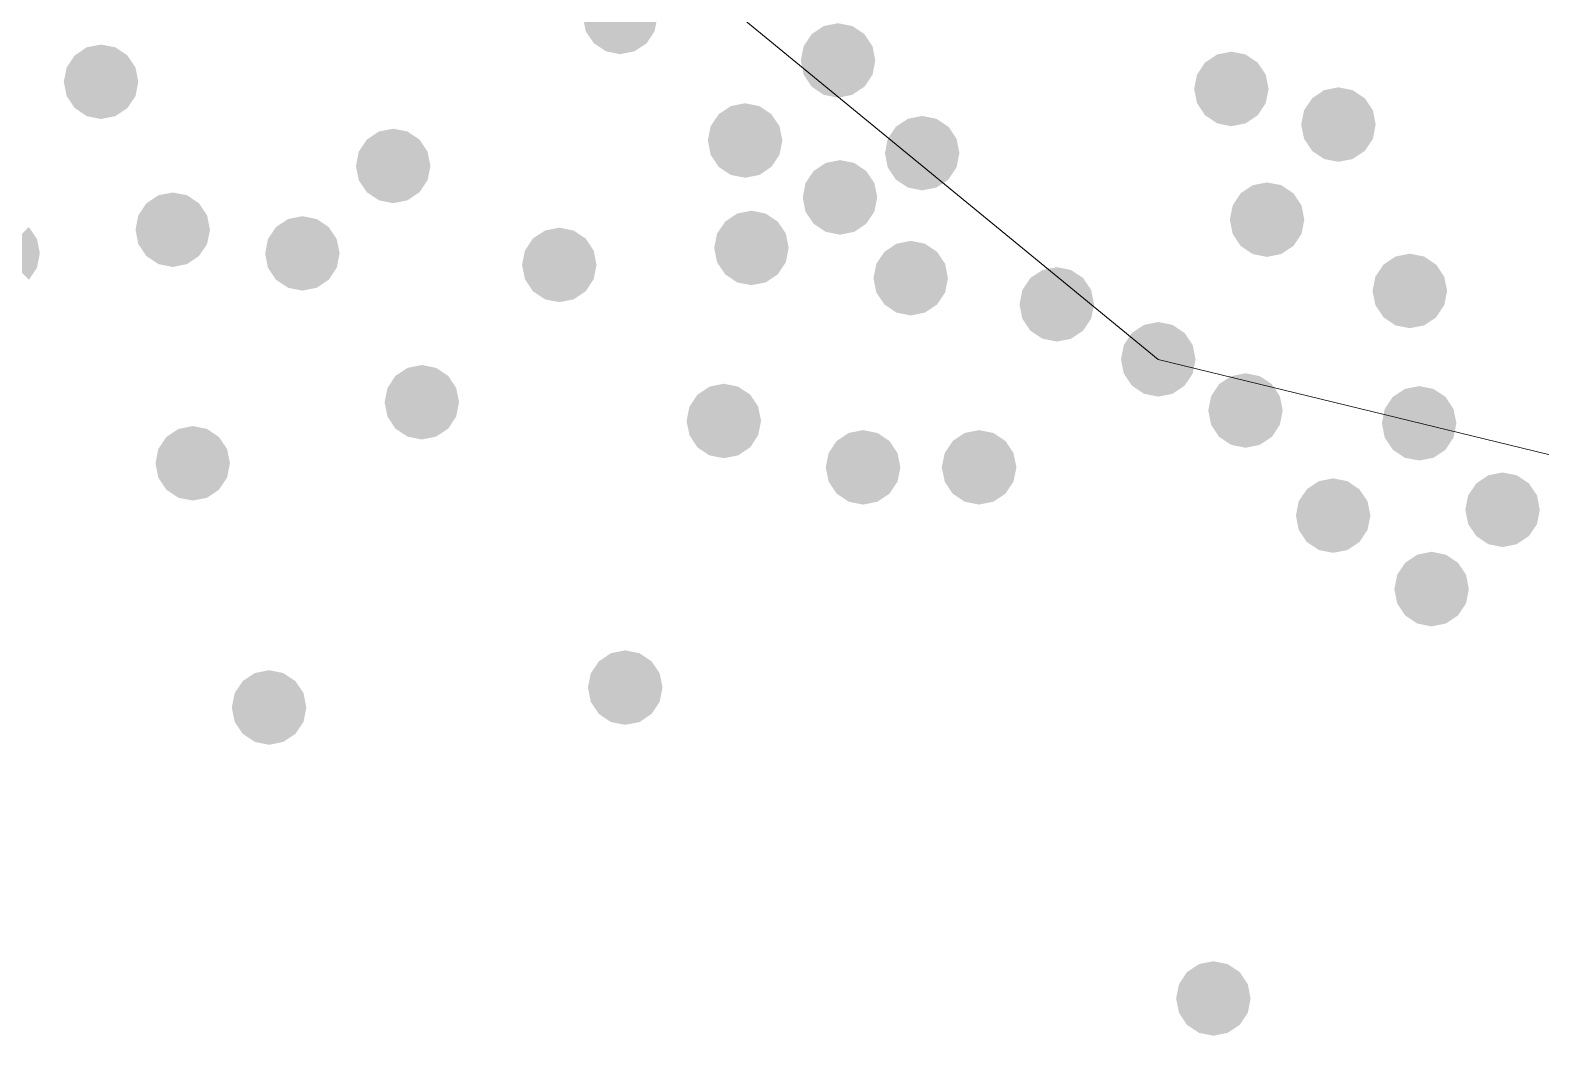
# Model space of a CAD drawing. Header units: millimetres. Extents: x 87938 to 265635, y 330093 to 434310.
# Drawn here: x 234868 to 236024, y 383493 to 384262 of the extents above; entities that cross this region are included whole.
import ezdxf

# ---------------------------------------------------------------- set-up
doc = ezdxf.new("R2010")
doc.units = ezdxf.units.MM

# ---------------------------------------------------------------- blocks, each defined once
blk = doc.blocks.new('A$C3F56660F')
at = {"lineweight": 0}
for p, q in [((2587.1, 3116.1), (3354.2, 2486.9)), ((3354.2, 2486.9), (4200, 2281))]:
    blk.add_line(p, q, dxfattribs=at)
for points in [[(2942.4, 2748.9), (2913.9, 2748.9), (2922.2, 2728.8), (2916, 2738)], [(2942.4, 2748.9), (2922.2, 2728.8), (2942.4, 2720.4), (2931.5, 2722.6)], [(2942.4, 2748.9), (2942.4, 2720.4), (2962.6, 2728.8), (2953.3, 2722.6)], [(2942.4, 2748.9), (2962.6, 2728.8), (2970.9, 2748.9), (2968.7, 2738)], [(3109.1, 2715.6), (3109.1, 2744.1), (3089, 2735.8), (3098.2, 2742)], [(3109.1, 2715.6), (3129.3, 2735.8), (3109.1, 2744.1), (3120, 2742)], [(3109.1, 2715.6), (3089, 2735.8), (3080.6, 2715.6), (3082.8, 2726.5)], [(3109.1, 2715.6), (3137.6, 2715.6), (3129.3, 2735.8), (3135.5, 2726.5)], [(2545.1, 2699.3), (2525, 2719.5), (2516.6, 2699.3), (2518.8, 2710.2)], [(2545.1, 2699.3), (2545.1, 2727.8), (2525, 2719.5), (2534.2, 2725.7)], [(2545.1, 2699.3), (2565.3, 2719.5), (2545.1, 2727.8), (2556, 2725.7)], [(2545.1, 2699.3), (2573.6, 2699.3), (2565.3, 2719.5), (2571.5, 2710.2)], [(3410.1, 2693.9), (3410.1, 2722.4), (3389.9, 2714), (3399.2, 2720.2)], [(3410.1, 2693.9), (3430.3, 2714), (3410.1, 2722.4), (3421, 2720.2)], [(3109.1, 2715.6), (3080.6, 2715.6), (3089, 2695.5), (3082.8, 2704.7)], [(3109.1, 2715.6), (3089, 2695.5), (3109.1, 2687.1), (3098.2, 2689.3)], [(3109.1, 2715.6), (3109.1, 2687.1), (3129.3, 2695.5), (3120, 2689.3)], [(3109.1, 2715.6), (3129.3, 2695.5), (3137.6, 2715.6), (3135.5, 2704.7)], [(3410.1, 2693.9), (3389.9, 2714), (3381.6, 2693.9), (3383.8, 2704.8)], [(3410.1, 2693.9), (3438.6, 2693.9), (3430.3, 2714), (3436.4, 2704.8)], [(2545.1, 2699.3), (2516.6, 2699.3), (2525, 2679.2), (2518.8, 2688.4)], [(2545.1, 2699.3), (2525, 2679.2), (2545.1, 2670.8), (2534.2, 2673)], [(2545.1, 2699.3), (2545.1, 2670.8), (2565.3, 2679.2), (2556, 2673)], [(2545.1, 2699.3), (2565.3, 2679.2), (2573.6, 2699.3), (2571.5, 2688.4)], [(3410.1, 2693.9), (3381.6, 2693.9), (3389.9, 2673.7), (3383.8, 2683)], [(3410.1, 2693.9), (3389.9, 2673.7), (3410.1, 2665.3), (3399.2, 2667.5)], [(3410.1, 2693.9), (3410.1, 2665.3), (3430.3, 2673.7), (3421, 2667.5)], [(3410.1, 2693.9), (3430.3, 2673.7), (3438.6, 2693.9), (3436.4, 2683)], [(3492, 2666.6), (3492, 2695.1), (3471.9, 2686.7), (3481.1, 2692.9)], [(3492, 2666.6), (3512.2, 2686.7), (3492, 2695.1), (3502.9, 2692.9)], [(3038, 2654.4), (3038, 2682.9), (3017.8, 2674.5), (3027.1, 2680.7)], [(3038, 2654.4), (3058.1, 2674.5), (3038, 2682.9), (3048.9, 2680.7)], [(3492, 2666.6), (3471.9, 2686.7), (3463.5, 2666.6), (3465.7, 2677.5)], [(3492, 2666.6), (3520.5, 2666.6), (3512.2, 2686.7), (3518.4, 2677.5)], [(3038, 2654.4), (3017.8, 2674.5), (3009.5, 2654.4), (3011.6, 2665.3)], [(3038, 2654.4), (3066.5, 2654.4), (3058.1, 2674.5), (3064.3, 2665.3)], [(3173.5, 2644.7), (3173.5, 2673.2), (3153.3, 2664.9), (3162.6, 2671)], [(3173.5, 2644.7), (3193.6, 2664.9), (3173.5, 2673.2), (3184.4, 2671)], [(2768.7, 2634.9), (2768.7, 2663.4), (2748.5, 2655.1), (2757.8, 2661.3)], [(2768.7, 2634.9), (2788.8, 2655.1), (2768.7, 2663.4), (2779.6, 2661.3)], [(3173.5, 2644.7), (3153.3, 2664.9), (3145, 2644.7), (3147.1, 2655.6)], [(3173.5, 2644.7), (3202, 2644.7), (3193.6, 2664.9), (3199.8, 2655.6)], [(3492, 2666.6), (3463.5, 2666.6), (3471.9, 2646.4), (3465.7, 2655.7)], [(3492, 2666.6), (3471.9, 2646.4), (3492, 2638.1), (3481.1, 2640.2)], [(3492, 2666.6), (3492, 2638.1), (3512.2, 2646.4), (3502.9, 2640.2)], [(3492, 2666.6), (3512.2, 2646.4), (3520.5, 2666.6), (3518.4, 2655.7)], [(2768.7, 2634.9), (2748.5, 2655.1), (2740.2, 2634.9), (2742.3, 2645.8)], [(2768.7, 2634.9), (2797.2, 2634.9), (2788.8, 2655.1), (2795, 2645.8)], [(3038, 2654.4), (3009.5, 2654.4), (3017.8, 2634.2), (3011.6, 2643.5)], [(3038, 2654.4), (3017.8, 2634.2), (3038, 2625.9), (3027.1, 2628)], [(3038, 2654.4), (3038, 2625.9), (3058.1, 2634.2), (3048.9, 2628)], [(3038, 2654.4), (3058.1, 2634.2), (3066.5, 2654.4), (3064.3, 2643.5)], [(3110.6, 2610.9), (3110.6, 2639.4), (3090.4, 2631), (3099.7, 2637.2)], [(3110.6, 2610.9), (3130.7, 2631), (3110.6, 2639.4), (3121.5, 2637.2)], [(3173.5, 2644.7), (3145, 2644.7), (3153.3, 2624.5), (3147.1, 2633.8)], [(3173.5, 2644.7), (3153.3, 2624.5), (3173.5, 2616.2), (3162.6, 2618.4)], [(3173.5, 2644.7), (3173.5, 2616.2), (3193.6, 2624.5), (3184.4, 2618.4)], [(3173.5, 2644.7), (3193.6, 2624.5), (3202, 2644.7), (3199.8, 2633.8)], [(2768.7, 2634.9), (2740.2, 2634.9), (2748.5, 2614.8), (2742.3, 2624)], [(2768.7, 2634.9), (2748.5, 2614.8), (2768.7, 2606.4), (2757.8, 2608.6)], [(2768.7, 2634.9), (2768.7, 2606.4), (2788.8, 2614.8), (2779.6, 2608.6)], [(2768.7, 2634.9), (2788.8, 2614.8), (2797.2, 2634.9), (2795, 2624)], [(3110.6, 2610.9), (3090.4, 2631), (3082.1, 2610.9), (3084.2, 2621.8)], [(3110.6, 2610.9), (3139.1, 2610.9), (3130.7, 2631), (3136.9, 2621.8)], [(2600, 2586.1), (2600, 2614.6), (2579.8, 2606.3), (2589.1, 2612.5)], [(2600, 2586.1), (2620.1, 2606.3), (2600, 2614.6), (2610.9, 2612.5)], [(3437.4, 2593.8), (3417.2, 2614), (3408.9, 2593.8), (3411.1, 2604.7)], [(3437.4, 2593.8), (3437.4, 2622.3), (3417.2, 2614), (3426.5, 2620.2)], [(3437.4, 2593.8), (3457.6, 2614), (3437.4, 2622.3), (3448.3, 2620.2)], [(3437.4, 2593.8), (3465.9, 2593.8), (3457.6, 2614), (3463.8, 2604.7)], [(2600, 2586.1), (2579.8, 2606.3), (2571.5, 2586.1), (2573.6, 2597)], [(2600, 2586.1), (2628.5, 2586.1), (2620.1, 2606.3), (2626.3, 2597)], [(3110.6, 2610.9), (3082.1, 2610.9), (3090.4, 2590.7), (3084.2, 2599.9)], [(3110.6, 2610.9), (3090.4, 2590.7), (3110.6, 2582.3), (3099.7, 2584.5)], [(3110.6, 2610.9), (3110.6, 2582.3), (3130.7, 2590.7), (3121.5, 2584.5)], [(3110.6, 2610.9), (3130.7, 2590.7), (3139.1, 2610.9), (3136.9, 2599.9)], [(2699.2, 2568), (2699.2, 2596.5), (2679, 2588.2), (2688.3, 2594.3)], [(2699.2, 2568), (2719.3, 2588.2), (2699.2, 2596.5), (2710.1, 2594.3)], [(3042.8, 2572.2), (3022.7, 2592.3), (3014.3, 2572.2), (3016.5, 2583.1)], [(3042.8, 2572.2), (3042.8, 2600.7), (3022.7, 2592.3), (3031.9, 2598.5)], [(3042.8, 2572.2), (3063, 2592.3), (3042.8, 2600.7), (3053.7, 2598.5)], [(3042.8, 2572.2), (3071.3, 2572.2), (3063, 2592.3), (3069.2, 2583.1)], [(3437.4, 2593.8), (3408.9, 2593.8), (3417.2, 2573.7), (3411.1, 2582.9)], [(3437.4, 2593.8), (3417.2, 2573.7), (3437.4, 2565.3), (3426.5, 2567.5)], [(3437.4, 2593.8), (3437.4, 2565.3), (3457.6, 2573.7), (3448.3, 2567.5)], [(3437.4, 2593.8), (3457.6, 2573.7), (3465.9, 2593.8), (3463.8, 2582.9)], [(2469.8, 2568), (2498.3, 2568), (2489.9, 2588.2), (2496.1, 2578.9)], [(2600, 2586.1), (2571.5, 2586.1), (2579.8, 2566), (2573.6, 2575.2)], [(2600, 2586.1), (2579.8, 2566), (2600, 2557.6), (2589.1, 2559.8)], [(2600, 2586.1), (2600, 2557.6), (2620.1, 2566), (2610.9, 2559.8)], [(2600, 2586.1), (2620.1, 2566), (2628.5, 2586.1), (2626.3, 2575.2)], [(2699.2, 2568), (2679, 2588.2), (2670.7, 2568), (2672.8, 2578.9)], [(2699.2, 2568), (2727.7, 2568), (2719.3, 2588.2), (2725.5, 2578.9)], [(2895.8, 2559.2), (2875.6, 2579.4), (2867.3, 2559.2), (2869.5, 2570.1)], [(2895.8, 2559.2), (2895.8, 2587.7), (2875.6, 2579.4), (2884.9, 2585.5)], [(2895.8, 2559.2), (2916, 2579.4), (2895.8, 2587.7), (2906.7, 2585.5)], [(2895.8, 2559.2), (2924.3, 2559.2), (2916, 2579.4), (2922.1, 2570.1)], [(2469.8, 2568), (2489.9, 2547.8), (2498.3, 2568), (2496.1, 2557.1)], [(2699.2, 2568), (2670.7, 2568), (2679, 2547.8), (2672.8, 2557.1)], [(2699.2, 2568), (2679, 2547.8), (2699.2, 2539.5), (2688.3, 2541.7)], [(2699.2, 2568), (2699.2, 2539.5), (2719.3, 2547.8), (2710.1, 2541.7)], [(2699.2, 2568), (2719.3, 2547.8), (2727.7, 2568), (2725.5, 2557.1)], [(3042.8, 2572.2), (3014.3, 2572.2), (3022.7, 2552), (3016.5, 2561.3)], [(3042.8, 2572.2), (3022.7, 2552), (3042.8, 2543.7), (3031.9, 2545.8)], [(3042.8, 2572.2), (3042.8, 2543.7), (3063, 2552), (3053.7, 2545.8)], [(3042.8, 2572.2), (3063, 2552), (3071.3, 2572.2), (3069.2, 2561.3)], [(3164.7, 2549), (3144.6, 2569.2), (3136.2, 2549), (3138.4, 2560)], [(3164.7, 2549), (3164.7, 2577.6), (3144.6, 2569.2), (3153.8, 2575.4)], [(3164.7, 2549), (3184.9, 2569.2), (3164.7, 2577.6), (3175.6, 2575.4)], [(3164.7, 2549), (3193.2, 2549), (3184.9, 2569.2), (3191.1, 2560)], [(3546.6, 2539.3), (3546.6, 2567.8), (3526.5, 2559.4), (3535.7, 2565.6)], [(3546.6, 2539.3), (3566.8, 2559.4), (3546.6, 2567.8), (3557.6, 2565.6)], [(2895.8, 2559.2), (2867.3, 2559.2), (2875.6, 2539), (2869.5, 2548.3)], [(2895.8, 2559.2), (2875.6, 2539), (2895.8, 2530.7), (2884.9, 2532.8)], [(2895.8, 2559.2), (2895.8, 2530.7), (2916, 2539), (2906.7, 2532.8)], [(2895.8, 2559.2), (2916, 2539), (2924.3, 2559.2), (2922.1, 2548.3)], [(3276.5, 2529), (3276.5, 2557.5), (3256.3, 2549.2), (3265.6, 2555.3)], [(3276.5, 2529), (3296.6, 2549.2), (3276.5, 2557.5), (3287.4, 2555.3)], [(3546.6, 2539.3), (3526.5, 2559.4), (3518.1, 2539.3), (3520.3, 2550.2)], [(3546.6, 2539.3), (3575.2, 2539.3), (3566.8, 2559.4), (3573, 2550.2)], [(3164.7, 2549), (3136.2, 2549), (3144.6, 2528.9), (3138.4, 2538.1)], [(3164.7, 2549), (3144.6, 2528.9), (3164.7, 2520.5), (3153.8, 2522.7)], [(3164.7, 2549), (3164.7, 2520.5), (3184.9, 2528.9), (3175.6, 2522.7)], [(3164.7, 2549), (3184.9, 2528.9), (3193.2, 2549), (3191.1, 2538.1)], [(3276.5, 2529), (3256.3, 2549.2), (3248, 2529), (3250.1, 2539.9)], [(3276.5, 2529), (3305, 2529), (3296.6, 2549.2), (3302.8, 2539.9)], [(3546.6, 2539.3), (3518.1, 2539.3), (3526.5, 2519.1), (3520.3, 2528.4)], [(3546.6, 2539.3), (3526.5, 2519.1), (3546.6, 2510.8), (3535.7, 2512.9)], [(3546.6, 2539.3), (3546.6, 2510.8), (3566.8, 2519.1), (3557.6, 2512.9)], [(3546.6, 2539.3), (3566.8, 2519.1), (3575.2, 2539.3), (3573, 2528.4)], [(3276.5, 2529), (3248, 2529), (3256.3, 2508.8), (3250.1, 2518.1)], [(3276.5, 2529), (3256.3, 2508.8), (3276.5, 2500.5), (3265.6, 2502.7)], [(3276.5, 2529), (3276.5, 2500.5), (3296.6, 2508.8), (3287.4, 2502.7)], [(3276.5, 2529), (3296.6, 2508.8), (3305, 2529), (3302.8, 2518.1)], [(3354.2, 2486.9), (3354.2, 2515.5), (3334, 2507.1), (3343.2, 2513.3)], [(3354.2, 2486.9), (3374.3, 2507.1), (3354.2, 2515.5), (3365.1, 2513.3)], [(3354.2, 2486.9), (3334, 2507.1), (3325.6, 2486.9), (3327.8, 2497.9)], [(3354.2, 2486.9), (3382.7, 2486.9), (3374.3, 2507.1), (3380.5, 2497.9)], [(3354.2, 2486.9), (3325.6, 2486.9), (3334, 2466.8), (3327.8, 2476)], [(3354.2, 2486.9), (3334, 2466.8), (3354.2, 2458.4), (3343.2, 2460.6)], [(3354.2, 2486.9), (3354.2, 2458.4), (3374.3, 2466.8), (3365.1, 2460.6)], [(3354.2, 2486.9), (3374.3, 2466.8), (3382.7, 2486.9), (3380.5, 2476)], [(2790.6, 2454.1), (2770.4, 2474.3), (2762.1, 2454.1), (2764.3, 2465)], [(2790.6, 2454.1), (2790.6, 2482.6), (2770.4, 2474.3), (2779.7, 2480.4)], [(2790.6, 2454.1), (2810.8, 2474.3), (2790.6, 2482.6), (2801.5, 2480.4)], [(2790.6, 2454.1), (2819.1, 2454.1), (2810.8, 2474.3), (2816.9, 2465)], [(3420.9, 2447.8), (3420.9, 2476.3), (3400.7, 2468), (3410, 2474.1)], [(3420.9, 2447.8), (3441.1, 2468), (3420.9, 2476.3), (3431.8, 2474.1)], [(3021.7, 2439.8), (3021.7, 2468.3), (3001.5, 2459.9), (3010.8, 2466.1)], [(3021.7, 2439.8), (3041.9, 2459.9), (3021.7, 2468.3), (3032.6, 2466.1)], [(3420.9, 2447.8), (3400.7, 2468), (3392.4, 2447.8), (3394.6, 2458.7)], [(3420.9, 2447.8), (3449.4, 2447.8), (3441.1, 2468), (3447.2, 2458.7)], [(3553.8, 2438), (3553.8, 2466.5), (3533.6, 2458.2), (3542.9, 2464.3)], [(3553.8, 2438), (3574, 2458.2), (3553.8, 2466.5), (3564.7, 2464.3)], [(2790.6, 2454.1), (2762.1, 2454.1), (2770.4, 2433.9), (2764.3, 2443.2)], [(2790.6, 2454.1), (2770.4, 2433.9), (2790.6, 2425.6), (2779.7, 2427.8)], [(2790.6, 2454.1), (2790.6, 2425.6), (2810.8, 2433.9), (2801.5, 2427.8)], [(2790.6, 2454.1), (2810.8, 2433.9), (2819.1, 2454.1), (2816.9, 2443.2)], [(3021.7, 2439.8), (3001.5, 2459.9), (2993.2, 2439.8), (2995.4, 2450.7)], [(3021.7, 2439.8), (3050.2, 2439.8), (3041.9, 2459.9), (3048, 2450.7)], [(3553.8, 2438), (3533.6, 2458.2), (3525.3, 2438), (3527.4, 2448.9)], [(3553.8, 2438), (3582.3, 2438), (3574, 2458.2), (3580.1, 2448.9)], [(3021.7, 2439.8), (2993.2, 2439.8), (3001.5, 2419.6), (2995.4, 2428.9)], [(3021.7, 2439.8), (3001.5, 2419.6), (3021.7, 2411.3), (3010.8, 2413.4)], [(3021.7, 2439.8), (3021.7, 2411.3), (3041.9, 2419.6), (3032.6, 2413.4)], [(3021.7, 2439.8), (3041.9, 2419.6), (3050.2, 2439.8), (3048, 2428.9)], [(3420.9, 2447.8), (3392.4, 2447.8), (3400.7, 2427.6), (3394.6, 2436.9)], [(3420.9, 2447.8), (3400.7, 2427.6), (3420.9, 2419.3), (3410, 2421.5)], [(3420.9, 2447.8), (3420.9, 2419.3), (3441.1, 2427.6), (3431.8, 2421.5)], [(3420.9, 2447.8), (3441.1, 2427.6), (3449.4, 2447.8), (3447.2, 2436.9)], [(2615.3, 2407.4), (2595.1, 2427.5), (2586.8, 2407.4), (2588.9, 2418.3)], [(2615.3, 2407.4), (2615.3, 2435.9), (2595.1, 2427.5), (2604.4, 2433.7)], [(2615.3, 2407.4), (2635.4, 2427.5), (2615.3, 2435.9), (2626.2, 2433.7)], [(2615.3, 2407.4), (2643.8, 2407.4), (2635.4, 2427.5), (2641.6, 2418.3)], [(3128.3, 2404.3), (3128.3, 2432.8), (3108.1, 2424.5), (3117.3, 2430.6)], [(3128.3, 2404.3), (3148.4, 2424.5), (3128.3, 2432.8), (3139.2, 2430.6)], [(3217, 2404.3), (3217, 2432.8), (3196.9, 2424.5), (3206.1, 2430.6)], [(3217, 2404.3), (3237.2, 2424.5), (3217, 2432.8), (3228, 2430.6)], [(3553.8, 2438), (3525.3, 2438), (3533.6, 2417.8), (3527.4, 2427.1)], [(3553.8, 2438), (3533.6, 2417.8), (3553.8, 2409.5), (3542.9, 2411.6)], [(3553.8, 2438), (3553.8, 2409.5), (3574, 2417.8), (3564.7, 2411.6)], [(3553.8, 2438), (3574, 2417.8), (3582.3, 2438), (3580.1, 2427.1)], [(3128.3, 2404.3), (3108.1, 2424.5), (3099.7, 2404.3), (3101.9, 2415.2)], [(3128.3, 2404.3), (3156.8, 2404.3), (3148.4, 2424.5), (3154.6, 2415.2)], [(3217, 2404.3), (3196.9, 2424.5), (3188.5, 2404.3), (3190.7, 2415.2)], [(3217, 2404.3), (3245.6, 2404.3), (3237.2, 2424.5), (3243.4, 2415.2)], [(2615.3, 2407.4), (2586.8, 2407.4), (2595.1, 2387.2), (2588.9, 2396.5)], [(2615.3, 2407.4), (2595.1, 2387.2), (2615.3, 2378.9), (2604.4, 2381)], [(2615.3, 2407.4), (2615.3, 2378.9), (2635.4, 2387.2), (2626.2, 2381)], [(2615.3, 2407.4), (2635.4, 2387.2), (2643.8, 2407.4), (2641.6, 2396.5)], [(3128.3, 2404.3), (3099.7, 2404.3), (3108.1, 2384.1), (3101.9, 2393.4)], [(3128.3, 2404.3), (3108.1, 2384.1), (3128.3, 2375.8), (3117.3, 2378)], [(3128.3, 2404.3), (3128.3, 2375.8), (3148.4, 2384.1), (3139.2, 2378)], [(3128.3, 2404.3), (3148.4, 2384.1), (3156.8, 2404.3), (3154.6, 2393.4)], [(3217, 2404.3), (3188.5, 2404.3), (3196.9, 2384.1), (3190.7, 2393.4)], [(3217, 2404.3), (3196.9, 2384.1), (3217, 2375.8), (3206.1, 2378)], [(3217, 2404.3), (3217, 2375.8), (3237.2, 2384.1), (3228, 2378)], [(3217, 2404.3), (3237.2, 2384.1), (3245.6, 2404.3), (3243.4, 2393.4)], [(3488, 2367.4), (3488, 2395.9), (3467.8, 2387.5), (3477.1, 2393.7)], [(3488, 2367.4), (3508.1, 2387.5), (3488, 2395.9), (3498.9, 2393.7)], [(3617.6, 2371.9), (3617.6, 2400.4), (3597.5, 2392), (3606.7, 2398.2)], [(3617.6, 2371.9), (3637.8, 2392), (3617.6, 2400.4), (3628.5, 2398.2)], [(3488, 2367.4), (3467.8, 2387.5), (3459.5, 2367.4), (3461.6, 2378.3)], [(3488, 2367.4), (3516.5, 2367.4), (3508.1, 2387.5), (3514.3, 2378.3)], [(3617.6, 2371.9), (3597.5, 2392), (3589.1, 2371.9), (3591.3, 2382.8)], [(3617.6, 2371.9), (3646.1, 2371.9), (3637.8, 2392), (3644, 2382.8)], [(3617.6, 2371.9), (3589.1, 2371.9), (3597.5, 2351.7), (3591.3, 2360.9)], [(3617.6, 2371.9), (3597.5, 2351.7), (3617.6, 2343.3), (3606.7, 2345.5)], [(3617.6, 2371.9), (3617.6, 2343.3), (3637.8, 2351.7), (3628.5, 2345.5)], [(3617.6, 2371.9), (3637.8, 2351.7), (3646.1, 2371.9), (3644, 2360.9)], [(3488, 2367.4), (3459.5, 2367.4), (3467.8, 2347.2), (3461.6, 2356.5)], [(3488, 2367.4), (3467.8, 2347.2), (3488, 2338.9), (3477.1, 2341)], [(3488, 2367.4), (3488, 2338.9), (3508.1, 2347.2), (3498.9, 2341)], [(3488, 2367.4), (3508.1, 2347.2), (3516.5, 2367.4), (3514.3, 2356.5)], [(3563.3, 2311.2), (3563.3, 2339.7), (3543.1, 2331.3), (3552.4, 2337.5)], [(3563.3, 2311.2), (3583.5, 2331.3), (3563.3, 2339.7), (3574.2, 2337.5)], [(3563.3, 2311.2), (3543.1, 2331.3), (3534.8, 2311.2), (3537, 2322.1)], [(3563.3, 2311.2), (3591.8, 2311.2), (3583.5, 2331.3), (3589.7, 2322.1)], [(3563.3, 2311.2), (3534.8, 2311.2), (3543.1, 2291), (3537, 2300.2)], [(3563.3, 2311.2), (3543.1, 2291), (3563.3, 2282.6), (3552.4, 2284.8)], [(3563.3, 2311.2), (3563.3, 2282.6), (3583.5, 2291), (3574.2, 2284.8)], [(3563.3, 2311.2), (3583.5, 2291), (3591.8, 2311.2), (3589.7, 2300.2)], [(2946.2, 2235.8), (2926.1, 2255.9), (2917.7, 2235.8), (2919.9, 2246.7)], [(2946.2, 2235.8), (2946.2, 2264.3), (2926.1, 2255.9), (2935.3, 2262.1)], [(2946.2, 2235.8), (2966.4, 2255.9), (2946.2, 2264.3), (2957.2, 2262.1)], [(2946.2, 2235.8), (2974.8, 2235.8), (2966.4, 2255.9), (2972.6, 2246.7)], [(2673.7, 2220.5), (2673.7, 2249.1), (2653.5, 2240.7), (2662.8, 2246.9)], [(2673.7, 2220.5), (2693.9, 2240.7), (2673.7, 2249.1), (2684.6, 2246.9)], [(2673.7, 2220.5), (2653.5, 2240.7), (2645.2, 2220.5), (2647.4, 2231.5)], [(2673.7, 2220.5), (2702.2, 2220.5), (2693.9, 2240.7), (2700.1, 2231.5)], [(2946.2, 2235.8), (2917.7, 2235.8), (2926.1, 2215.6), (2919.9, 2224.9)], [(2946.2, 2235.8), (2926.1, 2215.6), (2946.2, 2207.3), (2935.3, 2209.4)], [(2946.2, 2235.8), (2946.2, 2207.3), (2966.4, 2215.6), (2957.2, 2209.4)], [(2946.2, 2235.8), (2966.4, 2215.6), (2974.8, 2235.8), (2972.6, 2224.9)], [(2673.7, 2220.5), (2645.2, 2220.5), (2653.5, 2200.4), (2647.4, 2209.6)], [(2673.7, 2220.5), (2653.5, 2200.4), (2673.7, 2192), (2662.8, 2194.2)], [(2673.7, 2220.5), (2673.7, 2192), (2693.9, 2200.4), (2684.6, 2194.2)], [(2673.7, 2220.5), (2693.9, 2200.4), (2702.2, 2220.5), (2700.1, 2209.6)], [(3396.3, 1997.9), (3396.3, 2026.4), (3376.1, 2018.1), (3385.4, 2024.2)], [(3396.3, 1997.9), (3416.5, 2018.1), (3396.3, 2026.4), (3407.2, 2024.2)], [(3396.3, 1997.9), (3376.1, 2018.1), (3367.8, 1997.9), (3370, 2008.8)], [(3396.3, 1997.9), (3424.8, 1997.9), (3416.5, 2018.1), (3422.7, 2008.8)], [(3396.3, 1997.9), (3367.8, 1997.9), (3376.1, 1977.7), (3370, 1987)], [(3396.3, 1997.9), (3376.1, 1977.7), (3396.3, 1969.4), (3385.4, 1971.6)], [(3396.3, 1997.9), (3396.3, 1969.4), (3416.5, 1977.7), (3407.2, 1971.6)], [(3396.3, 1997.9), (3416.5, 1977.7), (3424.8, 1997.9), (3422.7, 1987)]]:
    blk.add_trace(points, dxfattribs=at)
blk = doc.blocks.new('A$C3E9370D8')
blk.add_blockref('A$C3F56660F', (0, 0))

msp = doc.modelspace()

# ---------------------------------------------------------------- block references
msp.add_blockref('A$C3E9370D8', (232377.2, 381523.4))

doc.saveas('drawing.dxf')
